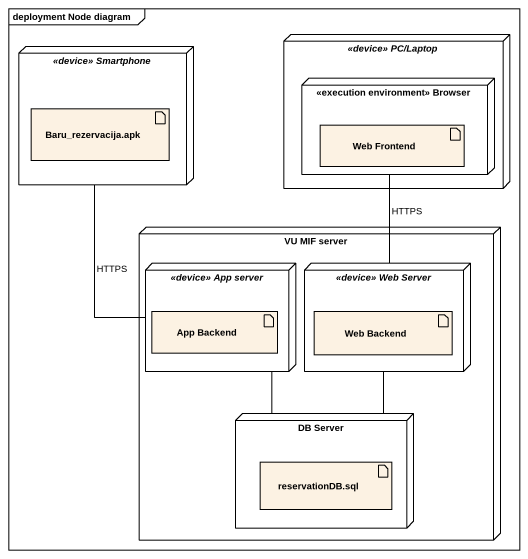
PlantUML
@startuml
mainframe deployment Node diagram
node "<<device>> Smartphone" as device_Smartphone {
  artifact "Baru_rezervacija.apk" as Baru_rezervacija_apk
}
node "<<device>> PC/Laptop" as device_PC_Laptop {
  node "<<execution environment>> Browser" as execution_environment {
    artifact "Web Frontend" as Web_Frontend
  }
}
node "VU MIF server" as VU_MIF_server {
  node "<<device>> App server" as device_App_server {
    artifact "App Backend" as App_Backend
  }
  node "<<device>> Web Server" as device_Web_Server {
    artifact "Web Backend" as Web_Backend
  }
  node "DB Server" as DB_Server {
    artifact "reservationDB.sql" as reservationDB_sql
  }
}
execution_environment -- device_Web_Server : HTTPS
device_App_server -up- device_Smartphone : HTTPS
device_App_server -- DB_Server
device_Web_Server -- DB_Server
@enduml
